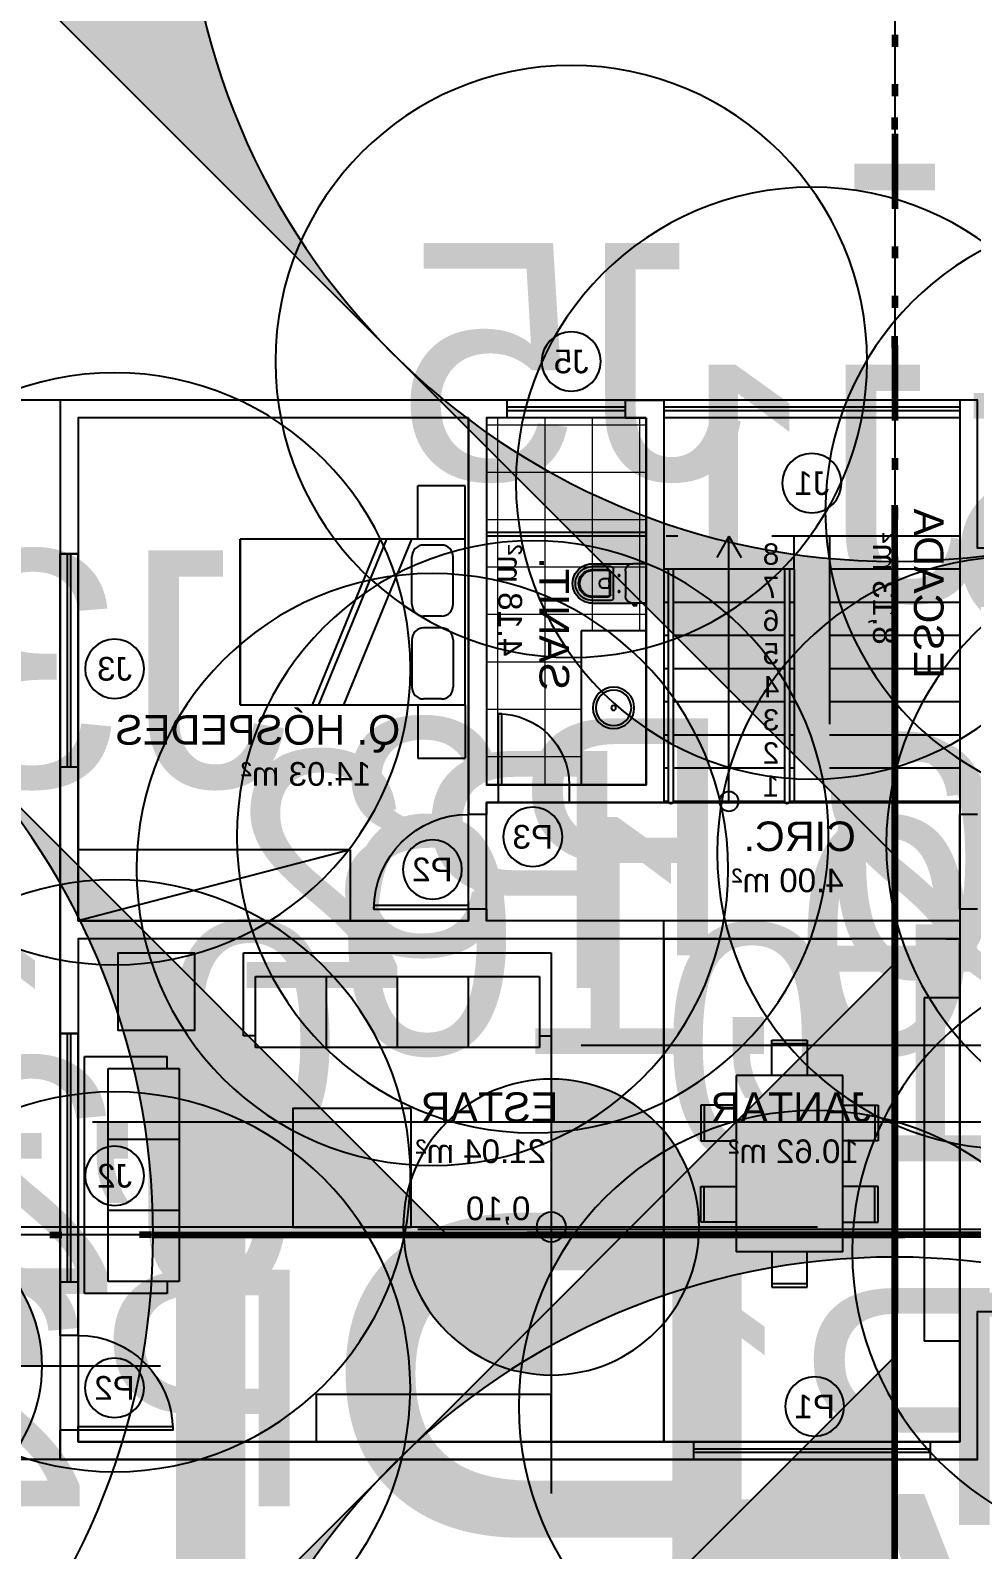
# Model space of a CAD drawing. Header units: metres. Extents: x 47619 to 48001, y 23263 to 23573.
# Drawn here: x 47732.3 to 47740.25, y 23420.2 to 23433.04 of the extents above; entities that cross this region are included whole.
import ezdxf
from ezdxf.enums import TextEntityAlignment as Align

# ---------------------------------------------------------------- set-up
doc = ezdxf.new("R2010")
doc.units = ezdxf.units.M
doc.header["$LTSCALE"] = 0.25
doc.linetypes.add('DASHDOT2', pattern=[12.7, 6.35, -3.175, 0, -3.175])
doc.linetypes.add('DIVIDEX2', pattern=[63.5, 25.4, -12.7, 0, -12.7, 0, -12.7])
for name, color, linetype in [('0 @ 0.1', 7, 'Continuous'), ('0 @ 1', 7, 'Continuous'), ('ARQ_ALV CT', 4, 'Continuous'), ('ARQ_ALV VS', 2, 'Continuous'), ('ARQ_ESQ CT', 30, 'Continuous'), ('ARQ_GRADIL', 2, 'Continuous'), ('ARQ_MOB 01', 1, 'Continuous'), ('ARQ_PISO 01', 1, 'Continuous'), ('ARQ_PROJ SUP', 1, 'DASHDOT2'), ('ARQ_SAN 01', 1, 'Continuous'), ('ARQ_SAN 02', 2, 'Continuous'), ('ARQ_SIMB 01', 1, 'Continuous'), ('ARQ_TXT 01', 1, 'Continuous'), ('LOUÇA', 2, 'Continuous'), ('SIMB_01', 1, 'Continuous'), ('SIMB_02', 2, 'Continuous'), ('SIMB_PREENCHIMENTO', 253, 'Continuous'), ('SIMB_TXT', 1, 'Continuous')]:
    doc.layers.add(name, color=color, linetype=linetype)
for name, color, linetype, true_color, plot in [('ARQ_0', 7, 'Continuous', 0xff7400, False), ('ARQ_0_AREAS', 7, 'Continuous', 0x5a1694, False), ('ARQ_0_AREAS @ 0.1', 7, 'Continuous', 0x5a1694, False), ('ARQ_0_AREAS @ 1', 7, 'Continuous', 0x5a1694, False)]:
    doc.layers.add(name, color=color, linetype=linetype, true_color=true_color, plot=plot)
doc.layers.add('ARQ_CINZA 03', color=252, linetype='Continuous', lineweight=9)
doc.layers.add('SIMB_LCT', color=252, linetype='DIVIDEX2', lineweight=100)
doc.styles.add('Annot_1.8mm', font='arial.ttf', dxfattribs={"height": 1.8})
doc.styles.add('Annot_2.0mm', font='arial.ttf', dxfattribs={"height": 2})
doc.styles.add('Annot_2.5mm', font='arial.ttf', dxfattribs={"height": 2.5})
doc.styles.add('SIMB', font='arial.ttf')

# ---------------------------------------------------------------- blocks, each defined once
blk = doc.blocks.new('*U68')
at = {"layer": 'SIMB_PREENCHIMENTO', "transparency": 33554587}
h = blk.add_hatch(color=256, dxfattribs=at)
h.dxf.hatch_style = 1
h.paths.add_polyline_path([(-4.332, 4.152), (-8.483, 0), (-6, 0, -0.193399)])
at = {"layer": 'SIMB_01'}
for p, q in [((-8.483, 0), (0, 8.483)), ((-6, 0), (-8.483, 0))]:
    blk.add_line(p, q, dxfattribs=at)
at = {"layer": 'SIMB_TXT', "style": 'SIMB'}
for tag, height, p in [('000', 3.5, (-2.25, 0)), ('999', 2, (2.525, 0))]:
    blk.add_attdef(tag, text='', height=height, rotation=90, dxfattribs=at).set_placement(p, align=Align.MIDDLE_CENTER)
blk = doc.blocks.new('*U327')
at = {"layer": '0 @ 1', "rotation": 269.9999999999999}
blk.add_blockref('*U68', (0.7, 13.339), dxfattribs=at)
blk = doc.blocks.new('*U69')
at = {"layer": 'SIMB_LCT'}
blk.add_line((-6, 0), (-54.483, 0), dxfattribs=at)
at = {"layer": 'SIMB_TXT', "style": 'SIMB'}
for tag, height, p in [('000', 3.5, (-2.25, 0)), ('999', 2, (2.525, 0))]:
    blk.add_attdef(tag, text='', height=height, rotation=90, dxfattribs=at).set_placement(p, align=Align.MIDDLE_CENTER)
blk = doc.blocks.new('*U328')
at = {"layer": '0 @ 1', "rotation": 269.9999999999999}
blk.add_blockref('*U69', (0.7, -4.537), dxfattribs=at)
blk = doc.blocks.new('Pav_sup')
for name in ['*U328', '*U327']:
    blk.add_blockref(name, (0, 0))
blk = doc.blocks.new('nivel_PB_A_D')
at = {"layer": 'SIMB_PREENCHIMENTO', "transparency": 33554587}
h = blk.add_hatch(color=256, dxfattribs=at)
h.dxf.hatch_style = 1
h.paths.add_polyline_path([(0, 1.25, 0.414214), (-1.25, 0), (0, 0)])
h.paths.add_polyline_path([(1.25, 0), (0, 0), (0, -1.25, 0.414214)])
at = {"layer": 'SIMB_01'}
for p, q in [((0, 2.25), (0, -2.25)), ((-2.25, 0), (9.25, 0))]:
    blk.add_line(p, q, dxfattribs=at)
blk.add_circle((0, 0), 1.25, dxfattribs=at)
at = {"layer": 'SIMB_TXT', "style": 'SIMB'}
blk.add_attdef('00,00', (1.763, 0.576), '', height=2, dxfattribs=at)
blk = doc.blocks.new('*U350')
at = {"layer": 'ARQ_0_AREAS @ 0.1', "xscale": 0.1, "yscale": 0.1, "zscale": 0.1}
blk.add_blockref('nivel_PB_A_D', (3.602, 1.965), dxfattribs=at).add_auto_attribs({'00,00': '0,10'})
at = {"layer": 'ARQ_0_AREAS @ 1'}
blk.add_blockref('nivel_PB_A_D', (3.602, 1.965), dxfattribs=at).add_auto_attribs({'00,00': '0,10'})
blk = doc.blocks.new('*U351')
at = {"layer": 'ARQ_0_AREAS @ 0.1', "xscale": 0.1, "yscale": 0.1, "zscale": 0.1}
blk.add_blockref('nivel_PB_A_D', (9.153, 0.791), dxfattribs=at).add_auto_attribs({'00,00': '0,00'})
at = {"layer": 'ARQ_0_AREAS @ 1'}
blk.add_blockref('nivel_PB_A_D', (9.153, 0.791), dxfattribs=at).add_auto_attribs({'00,00': '0,00'})
blk = doc.blocks.new('*U352')
at = {"layer": 'ARQ_0_AREAS @ 0.1', "xscale": 0.1, "yscale": 0.1, "zscale": 0.1}
blk.add_blockref('nivel_PB_A_D', (-1.773, 2.851), dxfattribs=at).add_auto_attribs({'00,00': '0,10'})
at = {"layer": 'ARQ_0_AREAS @ 1'}
blk.add_blockref('nivel_PB_A_D', (-1.773, 2.851), dxfattribs=at).add_auto_attribs({'00,00': '0,10'})
blk = doc.blocks.new('*U353')
at = {"layer": 'ARQ_0_AREAS @ 0.1', "xscale": 0.1, "yscale": 0.1, "zscale": 0.1}
blk.add_blockref('nivel_PB_A_D', (-4.52, 1.945), dxfattribs=at).add_auto_attribs({'00,00': '0,10'})
at = {"layer": 'ARQ_0_AREAS @ 1'}
blk.add_blockref('nivel_PB_A_D', (-4.52, 1.945), dxfattribs=at).add_auto_attribs({'00,00': '0,10'})
blk = doc.blocks.new('*U354')
at = {"layer": 'ARQ_0_AREAS @ 0.1', "xscale": 0.1, "yscale": 0.1, "zscale": 0.1}
blk.add_blockref('nivel_PB_A_D', (-5.9, 3.497), dxfattribs=at).add_auto_attribs({'00,00': '0,00'})
at = {"layer": 'ARQ_0_AREAS @ 1'}
blk.add_blockref('nivel_PB_A_D', (-5.9, 3.497), dxfattribs=at).add_auto_attribs({'00,00': '0,00'})
blk = doc.blocks.new('*U31')
at = {"layer": 'SIMB_LCT'}
blk.add_line((6, 0), (38.483, 0), dxfattribs=at)
at = {"layer": 'SIMB_TXT', "style": 'SIMB'}
for tag, height, p in [('000', 3.5, (0, 2.25)), ('999', 2, (0, -2.525))]:
    blk.add_attdef(tag, text='', height=height, dxfattribs=at).set_placement(p, align=Align.MIDDLE_CENTER)
blk = doc.blocks.new('*U355')
at = {"layer": '0 @ 1'}
blk.add_blockref('*U31', (-8.545, 1.9), dxfattribs=at)
blk = doc.blocks.new('*U30')
at = {"layer": 'SIMB_PREENCHIMENTO', "transparency": 33554587}
h = blk.add_hatch(color=256, dxfattribs=at)
h.dxf.hatch_style = 1
h.paths.add_polyline_path([(0, 8.483), (-4.152, 4.332, -0.401827), (4.152, 4.332)])
h = blk.add_hatch(color=256, dxfattribs=at)
h.dxf.hatch_style = 1
h.paths.add_polyline_path([(-4.332, 4.152), (-8.483, 0), (-6, 0, -0.193399)])
h = blk.add_hatch(color=256, dxfattribs=at)
h.dxf.hatch_style = 1
h.paths.add_polyline_path([(4.332, 4.152, -0.193399), (6, 0), (8.483, 0)])
at = {"layer": 'SIMB_01'}
for p, q in [((-8.483, 0), (0, 8.483)), ((8.483, 0), (0, 8.483)), ((-6, 0), (-8.483, 0)), ((-6, 0), (6, 0)), ((6, 0), (8.483, 0))]:
    blk.add_line(p, q, dxfattribs=at)
blk.add_circle((0, 0), 6, dxfattribs=at)
at = {"layer": 'SIMB_LCT'}
blk.add_line((-6, 0), (-54.251, 0), dxfattribs=at)
at = {"layer": 'SIMB_TXT', "style": 'SIMB'}
for tag, height, p in [('000', 3.5, (0, 2.25)), ('999', 2, (0, -2.525))]:
    blk.add_attdef(tag, text='', height=height, dxfattribs=at).set_placement(p, align=Align.MIDDLE_CENTER)
blk = doc.blocks.new('*U356')
at = {"layer": '0 @ 0.1', "xscale": 0.1, "yscale": 0.1, "zscale": 0.1}
blk.add_blockref('*U30', (12.965, 1.9), dxfattribs=at).add_auto_attribs({'999': '-', '000': 'B'})
at = {"layer": '0 @ 1'}
blk.add_blockref('*U30', (12.965, 1.9), dxfattribs=at)
blk = doc.blocks.new('*U70')
at = {"layer": 'SIMB_PREENCHIMENTO', "transparency": 33554587}
h = blk.add_hatch(color=256, dxfattribs=at)
h.dxf.hatch_style = 1
h.paths.add_polyline_path([(0, 8.483), (-4.152, 4.332, -0.401827), (4.152, 4.332)])
h = blk.add_hatch(color=256, dxfattribs=at)
h.dxf.hatch_style = 1
h.paths.add_polyline_path([(-4.332, 4.152), (-8.483, 0), (-6, 0, -0.193399)])
h = blk.add_hatch(color=256, dxfattribs=at)
h.dxf.hatch_style = 1
h.paths.add_polyline_path([(4.332, 4.152, -0.193399), (6, 0), (8.483, 0)])
at = {"layer": 'SIMB_01'}
for p, q in [((-8.483, 0), (0, 8.483)), ((8.483, 0), (0, 8.483)), ((0, -6), (0, 6)), ((-6, 0), (-8.483, 0)), ((6, 0), (8.483, 0))]:
    blk.add_line(p, q, dxfattribs=at)
blk.add_circle((0, 0), 6, dxfattribs=at)
at = {"layer": 'SIMB_LCT'}
blk.add_line((6, 0), (69.061, 0), dxfattribs=at)
at = {"layer": 'SIMB_TXT', "style": 'SIMB'}
for tag, height, p in [('000', 3.5, (-2.25, 0)), ('999', 2, (2.525, 0))]:
    blk.add_attdef(tag, text='', height=height, rotation=90, dxfattribs=at).set_placement(p, align=Align.MIDDLE_CENTER)
blk = doc.blocks.new('*U357')
at = {"layer": '0 @ 0.1', "xscale": 0.1, "yscale": 0.1, "zscale": 0.1, "rotation": 270}
blk.add_blockref('*U70', (0.7, 13.587), dxfattribs=at).add_auto_attribs({'999': '-', '000': 'A'})
at = {"layer": '0 @ 1'}
ref = blk.add_blockref('*U70', (0.7, 13.587), dxfattribs=dict(at, rotation=270))
ref.add_attrib('999', '-', dxfattribs={"layer": 'SIMB_TXT', "height": 2, "style": 'SIMB'}).set_placement((0.7, 11.062), align=Align.MIDDLE_CENTER)
blk = doc.blocks.new('*U71')
at = {"layer": 'SIMB_PREENCHIMENTO', "transparency": 33554587}
h = blk.add_hatch(color=256, dxfattribs=at)
h.dxf.hatch_style = 1
h.paths.add_polyline_path([(0, 8.483), (-4.152, 4.332, -0.401827), (4.152, 4.332)])
h = blk.add_hatch(color=256, dxfattribs=at)
h.dxf.hatch_style = 1
h.paths.add_polyline_path([(-4.332, 4.152), (-8.483, 0), (-6, 0, -0.193399)])
h = blk.add_hatch(color=256, dxfattribs=at)
h.dxf.hatch_style = 1
h.paths.add_polyline_path([(4.332, 4.152, -0.193399), (6, 0), (8.483, 0)])
at = {"layer": 'SIMB_01'}
for p, q in [((-8.483, 0), (0, 8.483)), ((8.483, 0), (0, 8.483)), ((0, -6), (0, 6)), ((-6, 0), (-8.483, 0)), ((6, 0), (8.483, 0))]:
    blk.add_line(p, q, dxfattribs=at)
blk.add_circle((0, 0), 6, dxfattribs=at)
at = {"layer": 'SIMB_LCT'}
blk.add_line((-6, 0), (-54.483, 0), dxfattribs=at)
at = {"layer": 'SIMB_TXT', "style": 'SIMB'}
for tag, height, p in [('000', 3.5, (-2.25, 0)), ('999', 2, (2.525, 0))]:
    blk.add_attdef(tag, text='', height=height, rotation=90, dxfattribs=at).set_placement(p, align=Align.MIDDLE_CENTER)
blk = doc.blocks.new('*U358')
at = {"layer": '0 @ 0.1', "xscale": 0.1, "yscale": 0.1, "zscale": 0.1, "rotation": 270}
blk.add_blockref('*U71', (0.7, -4.289), dxfattribs=at).add_auto_attribs({'999': '-', '000': 'A'})
at = {"layer": '0 @ 1'}
ref = blk.add_blockref('*U71', (0.7, -4.289), dxfattribs=dict(at, rotation=270))
ref.add_attrib('000', 'A', dxfattribs={"layer": 'SIMB_TXT', "height": 3.5, "style": 'SIMB'}).set_placement((0.7, -2.039), align=Align.MIDDLE_CENTER)
blk = doc.blocks.new('VASO_BELL')
at = {"true_color": 0xffffff}
h = blk.add_hatch(color=7, dxfattribs=at)
h.dxf.hatch_style = 1
edge = h.paths.add_edge_path()
edge.add_line((0, 0), (0.37, 0))
edge.add_line((0.37, 0), (0.37, -0.126))
edge.add_line((0.37, -0.126), (0.37, -0.505))
edge.add_arc((0.185, -0.505), 0.185, 180, 360, ccw=False)
edge.add_line((0, -0.505), (0, -0.126))
edge.add_line((0, -0.126), (0, 0))
h = blk.add_hatch(color=7, dxfattribs=at)
h.dxf.hatch_style = 1
h.paths.add_polyline_path([(-0.007, -0.086), (-0.022, -0.086), (-0.022, -0.121), (-0.007, -0.121)])
h = blk.add_hatch(color=7, dxfattribs=at)
h.dxf.hatch_style = 1
h.paths.add_polyline_path([(0, -0.089), (-0.007, -0.089), (-0.007, -0.117), (0, -0.117)])
at = {"layer": 'ARQ_SAN 01'}
for p, q in [((0.056, -0.361), (0.056, -0.505)), ((0.062, -0.361), (0.062, -0.505)), ((0.082, -0.336), (0.288, -0.336)), ((0.082, -0.342), (0.288, -0.342)), ((0.141, -0.353), (0.141, -0.406)), ((0.229, -0.353), (0.229, -0.406)), ((0.308, -0.361), (0.308, -0.505)), ((0.314, -0.361), (0.314, -0.505))]:
    blk.add_line(p, q, dxfattribs=at)
for centre in [(0.11, -0.255), (0.26, -0.255)]:
    blk.add_circle(centre, 0.0075, dxfattribs=at)
for centre, radius, start, end in [((0.082, -0.361), 0.025, 90, 180), ((0.082, -0.361), 0.019, 90, 180), ((0.191, -0.592), 0.244, 91.4264, 101.8331), ((0.168, -0.406), 0.027, 180, 229.1678), ((0.185, -0.386), 0.053, 229.1678, 310.8322), ((0.179, -0.592), 0.244, 78.1669, 88.5736), ((0.202, -0.406), 0.027, 310.8322, 0), ((0.288, -0.361), 0.025, 0, 90), ((0.288, -0.361), 0.019, 0, 90), ((0.185, -0.505), 0.129, 179.7773, 0.2227), ((0.185, -0.499), 0.123, 182.6006, 357.3994)]:
    blk.add_arc(centre, radius, start, end, dxfattribs=at)
at = {"layer": 'ARQ_SAN 02'}
for p, q in [((0, 0), (0, -0.126)), ((0, 0), (0.37, 0)), ((0.37, 0), (0.37, -0.126)), ((-0.022, -0.086), (-0.007, -0.086)), ((-0.022, -0.121), (-0.022, -0.086)), ((-0.022, -0.121), (-0.007, -0.121)), ((-0.007, -0.121), (-0.007, -0.086)), ((0, -0.089), (-0.007, -0.089)), ((0, -0.117), (-0.007, -0.117)), ((0, -0.505), (0, -0.126)), ((0.37, -0.505), (0.37, -0.126)), ((0.301, -0.195), (0.069, -0.195)), ((0.026, -0.331), (0.026, -0.505)), ((0.051, -0.306), (0.319, -0.306)), ((0.344, -0.331), (0.344, -0.505))]:
    blk.add_line(p, q, dxfattribs=at)
for centre, radius, start, end in [((0.069, -0.126), 0.069, 180, 270), ((0.301, -0.126), 0.069, 270, 0), ((0.051, -0.331), 0.025, 90, 180), ((0.319, -0.331), 0.025, 0, 90), ((0.185, -0.505), 0.185, 180, 0), ((0.185, -0.505), 0.159, 180, 0)]:
    blk.add_arc(centre, radius, start, end, dxfattribs=at)
blk = doc.blocks.new('*U19')
at = {"layer": 'SIMB_TXT', "style": 'SIMB'}
blk.add_attdef('TITULO_DO_DESENHO', text='', height=4.5, dxfattribs=at).set_placement((10.022, 1), align=Align.BOTTOM_LEFT)
blk.add_attdef('NUM', text='', height=4.5, dxfattribs=at).set_placement((0, 0), align=Align.MIDDLE_CENTER)
blk.add_attdef('ESCALA', (21.304, -4.582), '', height=2, dxfattribs=at)
blk = doc.blocks.new('*U359')
at = {"layer": '0 @ 1'}
ref = blk.add_blockref('*U19', (-8.545, -4.763), dxfattribs=at)
ref.add_attrib('TITULO_DO_DESENHO', 'PLANTA TÉRREO', dxfattribs={"layer": 'SIMB_TXT', "height": 4.5, "style": 'SIMB'}).set_placement((1.478, -3.763), align=Align.BOTTOM_LEFT)
blk = doc.blocks.new('M6')
for p, q in [((-1.2375, 0), (-1.2375, 0.3)), ((-1.2375, 0.3), (-0.9375, 0.3)), ((-1.2375, 0.27), (-0.9375, 0.27)), ((-0.9375, 0.3), (-0.9375, 0)), ((-0.55, 0.3), (-0.55, 0)), ((-0.25, 0.3), (-0.55, 0.3)), ((-0.25, 0.27), (-0.55, 0.27)), ((-0.25, 0), (-0.25, 0.3)), ((0, 0), (-1.4875, 0)), ((-1.4875, -0.9), (-1.4875, 0)), ((0, -0.9), (0, 0)), ((-1.4875, -0.3), (-1.7875, -0.3)), ((-1.7875, -0.3), (-1.7875, -0.6)), ((-1.7575, -0.3), (-1.7575, -0.6)), ((0, -0.3), (0.3, -0.3)), ((0.27, -0.3), (0.27, -0.6)), ((0.3, -0.3), (0.3, -0.6)), ((-1.7875, -0.6), (-1.4875, -0.6)), ((0.3, -0.6), (0, -0.6)), ((-1.4875, -0.9), (0, -0.9)), ((-1.2375, -0.9), (-1.2375, -1.2)), ((-0.9375, -1.2), (-0.9375, -0.9)), ((-0.55, -1.2), (-0.55, -0.9)), ((-0.25, -0.9), (-0.25, -1.2)), ((-1.2375, -1.17), (-0.9375, -1.17)), ((-1.2375, -1.2), (-0.9375, -1.2)), ((-0.25, -1.17), (-0.55, -1.17)), ((-0.25, -1.2), (-0.55, -1.2))]:
    blk.add_line(p, q)
blk = doc.blocks.new('S3')
at = {"ltscale": 0.1}
for p, q in [((0, 0), (-2, 0)), ((0, -0.7), (0, 0)), ((-2, 0), (-2, -0.7)), ((-0.1, -0.2), (-1.9, -0.2)), ((-1.9, -0.2), (-1.9, -0.8)), ((-1.3, -0.8), (-1.3, -0.2)), ((-0.7, -0.8), (-0.7, -0.2)), ((-0.1, -0.8), (-0.1, -0.2)), ((-1.9, -0.7), (-2, -0.7)), ((-0.1, -0.7), (0, -0.7)), ((-1.9, -0.8), (-0.1, -0.8))]:
    blk.add_line(p, q, dxfattribs=at)
blk = doc.blocks.new('S4')
at = {"ltscale": 0.1}
for p, q in [((0, 0), (-2.6, 0)), ((0, -0.7), (0, 0)), ((-2.6, 0), (-2.6, -0.7)), ((-0.1, -0.2), (-2.5, -0.2)), ((-2.5, -0.2), (-2.5, -0.8)), ((-1.9, -0.8), (-1.9, -0.2)), ((-1.3, -0.8), (-1.3, -0.2)), ((-0.7, -0.8), (-0.7, -0.2)), ((-0.1, -0.8), (-0.1, -0.2)), ((-2.5, -0.7), (-2.6, -0.7)), ((-0.1, -0.7), (0, -0.7)), ((-2.5, -0.8), (-0.1, -0.8))]:
    blk.add_line(p, q, dxfattribs=at)
blk = doc.blocks.new('*U22')
at = {"layer": 'SIMB_02'}
blk.add_circle((0, 0), 2.5, dxfattribs=at)
at = {"layer": 'SIMB_TXT', "style": 'SIMB'}
blk.add_attdef('CDESQ', text='', height=2, dxfattribs=at).set_placement((0, 0), align=Align.MIDDLE_CENTER)
blk = doc.blocks.new('*U360')
at = {"layer": '0 @ 0.1', "xscale": 0.1, "yscale": 0.1, "zscale": 0.1}
blk.add_blockref('*U22', (1.376, 0.449), dxfattribs=at).add_auto_attribs({'CDESQ': 'P1'})
at = {"layer": '0 @ 1'}
blk.add_blockref('*U22', (1.376, 0.449), dxfattribs=at).add_auto_attribs({'CDESQ': 'P1'})
blk = doc.blocks.new('*U361')
at = {"layer": '0 @ 0.1', "xscale": 0.1, "yscale": 0.1, "zscale": 0.1}
blk.add_blockref('*U22', (7.292, 0.606), dxfattribs=at).add_auto_attribs({'CDESQ': 'P2'})
at = {"layer": '0 @ 1'}
blk.add_blockref('*U22', (7.292, 0.606), dxfattribs=at).add_auto_attribs({'CDESQ': 'P2'})
blk = doc.blocks.new('*U362')
at = {"layer": '0 @ 0.1', "xscale": 0.1, "yscale": 0.1, "zscale": 0.1}
blk.add_blockref('*U22', (4.606, 4.985), dxfattribs=at).add_auto_attribs({'CDESQ': 'P2'})
at = {"layer": '0 @ 1'}
blk.add_blockref('*U22', (4.606, 4.985), dxfattribs=at).add_auto_attribs({'CDESQ': 'P2'})
blk = doc.blocks.new('*U363')
at = {"layer": '0 @ 0.1', "xscale": 0.1, "yscale": 0.1, "zscale": 0.1}
blk.add_blockref('*U22', (3.758, 5.261), dxfattribs=at).add_auto_attribs({'CDESQ': 'P3'})
at = {"layer": '0 @ 1'}
blk.add_blockref('*U22', (3.758, 5.261), dxfattribs=at).add_auto_attribs({'CDESQ': 'P3'})
blk = doc.blocks.new('*U364')
at = {"layer": '0 @ 0.1', "xscale": 0.1, "yscale": 0.1, "zscale": 0.1}
blk.add_blockref('*U22', (-1.729, 5.197), dxfattribs=at).add_auto_attribs({'CDESQ': 'P3'})
at = {"layer": '0 @ 1'}
blk.add_blockref('*U22', (-1.729, 5.197), dxfattribs=at).add_auto_attribs({'CDESQ': 'P3'})
blk = doc.blocks.new('*U365')
at = {"layer": '0 @ 0.1', "xscale": 0.1, "yscale": 0.1, "zscale": 0.1}
blk.add_blockref('*U22', (-0.3, 5.123), dxfattribs=at).add_auto_attribs({'CDESQ': 'P2'})
at = {"layer": '0 @ 1'}
blk.add_blockref('*U22', (-0.3, 5.123), dxfattribs=at).add_auto_attribs({'CDESQ': 'P2'})
blk = doc.blocks.new('*U368')
at = {"layer": '0 @ 0.1', "xscale": 0.1, "yscale": 0.1, "zscale": 0.1}
blk.add_blockref('*U22', (1.4, 8.248), dxfattribs=at).add_auto_attribs({'CDESQ': 'J1'})
at = {"layer": '0 @ 1'}
blk.add_blockref('*U22', (1.4, 8.248), dxfattribs=at).add_auto_attribs({'CDESQ': 'J1'})
blk = doc.blocks.new('*U369')
at = {"layer": '0 @ 0.1', "xscale": 0.1, "yscale": 0.1, "zscale": 0.1}
blk.add_blockref('*U22', (7.291, 6.68), dxfattribs=at).add_auto_attribs({'CDESQ': 'J3'})
at = {"layer": '0 @ 1'}
blk.add_blockref('*U22', (7.291, 6.68), dxfattribs=at).add_auto_attribs({'CDESQ': 'J3'})
blk = doc.blocks.new('*U370')
at = {"layer": '0 @ 0.1', "xscale": 0.1, "yscale": 0.1, "zscale": 0.1}
blk.add_blockref('*U22', (7.291, 2.398), dxfattribs=at).add_auto_attribs({'CDESQ': 'J2'})
at = {"layer": '0 @ 1'}
blk.add_blockref('*U22', (7.291, 2.398), dxfattribs=at).add_auto_attribs({'CDESQ': 'J2'})
blk = doc.blocks.new('*U371')
at = {"layer": '0 @ 0.1', "xscale": 0.1, "yscale": 0.1, "zscale": 0.1}
blk.add_blockref('*U22', (-1.441, 1.755), dxfattribs=at).add_auto_attribs({'CDESQ': 'J4'})
at = {"layer": '0 @ 1'}
blk.add_blockref('*U22', (-1.441, 1.755), dxfattribs=at).add_auto_attribs({'CDESQ': 'J4'})
blk = doc.blocks.new('*U373')
at = {"layer": '0 @ 0.1', "xscale": 0.1, "yscale": 0.1, "zscale": 0.1}
blk.add_blockref('*U22', (-1.214, 8.009), dxfattribs=at).add_auto_attribs({'CDESQ': 'J5'})
at = {"layer": '0 @ 1'}
blk.add_blockref('*U22', (-1.214, 8.009), dxfattribs=at).add_auto_attribs({'CDESQ': 'J5'})
blk = doc.blocks.new('*U374')
at = {"layer": '0 @ 0.1', "xscale": 0.1, "yscale": 0.1, "zscale": 0.1}
blk.add_blockref('*U22', (3.433, 9.276), dxfattribs=at).add_auto_attribs({'CDESQ': 'J5'})
at = {"layer": '0 @ 1'}
blk.add_blockref('*U22', (3.433, 9.276), dxfattribs=at).add_auto_attribs({'CDESQ': 'J5'})
blk = doc.blocks.new('CAMA 180')
at = {"layer": 'ARQ_MOB 01'}
for p, q in [((0.4, 1.15), (0, 1.15)), ((0, 0.7), (0, 1.15)), ((0.4, 0.7), (0.4, 1.15)), ((1.9, 0.7), (0, 0.7)), ((0, 0.7), (0, -0.7)), ((0.2, 0.65), (0.35, 0.65)), ((0.452, -0.7), (1.026, 0.7)), ((0.665, -0.7), (1.239, 0.7)), ((0.718, -0.7), (1.292, 0.7)), ((1.9, -0.7), (1.9, 0.7)), ((1.9, 0.7), (1.9, -0.7)), ((0.1, 0.15), (0.1, 0.55)), ((0.45, 0.15), (0.45, 0.55)), ((0.2, 0.05), (0.35, 0.05)), ((0.2, -0.05), (0.35, -0.05)), ((0.1, -0.15), (0.1, -0.55)), ((0.45, -0.15), (0.45, -0.55)), ((0, -0.7), (1.9, -0.7)), ((0, -0.7), (0, -1.15)), ((0.2, -0.65), (0.35, -0.65)), ((0.4, -0.7), (0.4, -1.15)), ((0, -1.15), (0.4, -1.15))]:
    blk.add_line(p, q, dxfattribs=at)
for centre, start, end in [((0.2, 0.55), 90, 180), ((0.35, 0.55), 0, 90), ((0.2, 0.15), 180, 270), ((0.35, 0.15), 270, 0), ((0.2, -0.15), 90, 180), ((0.35, -0.15), 0, 90), ((0.2, -0.55), 180, 270), ((0.35, -0.55), 270, 0)]:
    blk.add_arc(centre, 0.1, start, end, dxfattribs=at)
blk = doc.blocks.new('PAV_TER')
at = {"layer": 'ARQ_CINZA 03'}
h = blk.add_hatch(dxfattribs=at)
h.set_pattern_fill('_USER', color=256, scale=0.4, angle=270, double=1, pattern_type=0)
h.set_pattern_definition([(270, (4.15, 5.7), (0.4, -2e-16), []), (0, (4.15, 5.7), (0, 0.4), [])])
h.paths.add_polyline_path([(4.15, 8.8), (2.8, 8.8), (2.8, 7), (3.35, 7), (3.35, 5.7), (4.15, 5.7)])
at = {"layer": 'ARQ_0'}
for p, q in [((0.7, 12.739), (0.7, -3.44)), ((-7.696, 1.9), (12.116, 1.9))]:
    blk.add_line(p, q, dxfattribs=at)
at = {"layer": 'ARQ_0_AREAS'}
for points in [[(-4.85, 7.7), (0, 7.7), (0, 8.95), (7.75, 8.95), (7.75, 0), (0, 0), (0, 1.25), (-4.85, 1.25)], [(2.8, 8.8), (4.15, 8.8), (4.15, 5.7), (2.8, 5.7)], [(4.3, 8.8), (7.6, 8.8), (7.6, 4.55), (4.3, 4.55)], [(0.15, 4.55), (4.15, 4.55), (4.15, 5.55), (0.15, 5.55)], [(0.15, 4.4), (2.65, 4.4), (2.65, 0.15), (0.15, 0.15)], [(2.65, 4.4), (7.6, 4.4), (7.6, 0.15), (2.65, 0.15)]]:
    blk.add_lwpolyline(points, close=True, dxfattribs=at)
at = {"layer": 'ARQ_ALV CT'}
for p, q in [((0, 8.95), (0.15, 8.95)), ((0.15, 8.95), (0.15, 5.45)), ((2.975, 8.95), (2.65, 8.95)), ((2.65, 8.95), (2.65, 5.55)), ((2.975, 8.95), (3.975, 8.95)), ((3.975, 8.95), (7.75, 8.95)), ((7.75, 8.95), (7.75, 7.65)), ((2.975, 8.8), (2.8, 8.8)), ((2.8, 8.8), (2.8, 5.7)), ((2.975, 8.8), (3.975, 8.8)), ((3.975, 8.8), (4.15, 8.8)), ((4.15, 8.8), (4.15, 5.7)), ((4.3, 8.8), (4.3, 5.45)), ((4.3, 8.8), (7.6, 8.8)), ((7.6, 8.8), (7.6, 7.65)), ((7.75, 7.65), (7.6, 7.65)), ((7.6, 7.65), (7.75, 7.65)), ((7.6, 5.85), (7.75, 5.85)), ((7.6, 4.55), (7.6, 5.85)), ((7.75, 3.6), (7.75, 5.85)), ((2.8, 5.7), (3.45, 5.7)), ((3.45, 5.7), (3.45, 5.55)), ((3.45, 5.7), (3.45, 5.55)), ((4.05, 5.7), (4.05, 5.55)), ((4.05, 5.7), (4.05, 5.55)), ((4.05, 5.7), (4.15, 5.7)), ((2.65, 5.55), (2.8, 5.55)), ((2.8, 5.55), (3.45, 5.55)), ((4.05, 5.55), (4.15, 5.55)), ((4.15, 5.55), (4.15, 5.45)), ((0, 5.45), (0.15, 5.45)), ((4.15, 5.45), (4.3, 5.45)), ((0, 4.65), (0.15, 4.65)), ((0.15, 4.65), (0.15, 0.15)), ((4.15, 4.65), (4.3, 4.65)), ((4.15, 4.65), (4.15, 4.55)), ((4.3, 4.65), (4.3, 4.55)), ((2.65, 4.4), (2.65, 4.55)), ((2.65, 4.55), (4.15, 4.55)), ((4.3, 4.55), (7.6, 4.55)), ((2.65, 4.4), (7.6, 4.4)), ((7.6, 4.4), (7.6, 3.6)), ((7.6, 3.6), (7.75, 3.6)), ((7.75, 3.6), (7.6, 3.6)), ((7.6, 1.05), (7.6, 1.5)), ((7.6, 1.5), (7.75, 1.5)), ((7.75, 1.05), (7.75, 1.5)), ((7.6, 1.05), (7.75, 1.05)), ((0.15, 0.15), (0.4, 0.15)), ((0.4, 0.15), (0.4, 0)), ((2.4, 0.15), (2.4, 0)), ((2.4, 0.15), (7.6, 0.15)), ((7.6, 0.25), (7.75, 0.25)), ((7.6, 0.15), (7.6, 0.25)), ((7.75, 0), (7.75, 0.25)), ((0, 0), (0.4, 0)), ((2.4, 0), (7.75, 0))]:
    blk.add_line(p, q, dxfattribs=at)
at = {"layer": 'ARQ_ALV VS'}
for p, q in [((7.6, 5.85), (7.6, 7.65)), ((7.75, 5.85), (7.75, 7.65)), ((7.6, 1.5), (7.6, 3.6)), ((7.75, 1.5), (7.75, 3.6))]:
    blk.add_line(p, q, dxfattribs=at)
at = {"layer": 'ARQ_ESQ CT'}
for p, q in [((0.15, 8.89), (2.65, 8.89)), ((0.15, 8.86), (2.65, 8.86)), ((2.8, 7.83), (4.15, 7.83)), ((2.8, 7.8), (4.15, 7.8)), ((7.66, 5.85), (7.66, 7.65)), ((7.69, 5.85), (7.69, 7.65)), ((7.66, 1.5), (7.66, 3.6)), ((7.69, 1.5), (7.69, 3.6)), ((0.4, 0.09), (2.4, 0.09)), ((0.4, 0.06), (2.4, 0.06))]:
    blk.add_line(p, q, dxfattribs=at)
for points in [[(4.05, 5.7), (4.02, 5.7), (4.02, 6.3), (4.05, 6.3)], [(4.3, 4.65), (4.3, 4.68), (5.1, 4.68), (5.1, 4.65)], [(7.6, 0.25), (7.6, 0.28), (6.8, 0.28), (6.8, 0.25)]]:
    blk.add_lwpolyline(points, close=True, dxfattribs=at)
at = {"layer": 'ARQ_GRADIL'}
for p, q in [((1.59, 7.52), (1.59, 5.56)), ((1.63, 7.52), (1.63, 5.56)), ((2.57, 5.56), (2.57, 7.52)), ((2.61, 5.56), (2.61, 7.52))]:
    blk.add_line(p, q, dxfattribs=at)
for centre in [(1.61, 5.56), (2.59, 5.56)]:
    blk.add_arc(centre, 0.02, 180, 0, dxfattribs=at)
at = {"layer": 'ARQ_MOB 01', "linetype": 'Continuous'}
for q in [(7.6, 5.15), (5.3, 4.55), (7.6, 4.55)]:
    blk.add_line((5.3, 5.15), q, dxfattribs=at)
at = {"layer": 'ARQ_MOB 01'}
for p, q in [((0.15, 3.9), (0.45, 3.9)), ((0.45, 3.9), (0.45, 1)), ((0.15, 1), (0.45, 1))]:
    blk.add_line(p, q, dxfattribs=at)
for points in [[(6.613, 4.277), (7.263, 4.277), (7.263, 3.627), (6.613, 3.627)], [(4.785, 2.965), (5.785, 2.965), (5.785, 1.965), (4.785, 1.965)], [(3.602, 0.15), (3.602, 0.55), (5.587, 0.55), (5.587, 0.15)]]:
    blk.add_lwpolyline(points, close=True, dxfattribs=at)
at = {"layer": 'ARQ_PISO 01'}
for p, q in [((0.15, 8.95), (2.65, 8.95)), ((0.15, 8.8), (2.65, 8.8)), ((1.55, 7.52), (1.55, 5.56)), ((1.55, 7.52), (2.65, 7.52)), ((1.55, 7.24), (1.59, 7.24)), ((1.63, 7.24), (2.57, 7.24)), ((2.61, 7.24), (2.65, 7.24)), ((1.55, 6.96), (1.59, 6.96)), ((1.63, 6.96), (2.57, 6.96)), ((2.61, 6.96), (2.65, 6.96)), ((1.55, 6.68), (1.59, 6.68)), ((1.63, 6.68), (2.57, 6.68)), ((2.61, 6.68), (2.65, 6.68)), ((1.55, 6.4), (1.59, 6.4)), ((1.63, 6.4), (2.57, 6.4)), ((2.61, 6.4), (2.65, 6.4)), ((1.55, 6.12), (1.59, 6.12)), ((1.63, 6.12), (2.57, 6.12)), ((2.61, 6.12), (2.65, 6.12)), ((1.55, 5.84), (1.59, 5.84)), ((1.63, 5.84), (2.57, 5.84)), ((2.61, 5.84), (2.65, 5.84)), ((3.45, 5.7), (4.05, 5.7)), ((1.55, 5.56), (1.59, 5.56)), ((1.63, 5.56), (2.57, 5.56)), ((2.61, 5.56), (2.65, 5.56)), ((3.45, 5.55), (4.05, 5.55)), ((0.15, 4.65), (0.15, 5.45)), ((4.15, 4.65), (4.15, 5.45)), ((4.3, 4.65), (4.3, 5.45)), ((7.6, 1.05), (7.6, 0.25)), ((7.75, 1.05), (7.75, 0.25)), ((0.4, 0.15), (2.4, 0.15)), ((0.4, 0), (2.4, 0))]:
    blk.add_line(p, q, dxfattribs=at)
at = {"layer": 'ARQ_PROJ SUP'}
for p, q in [((2.975, 8.8), (2.975, 8.95)), ((2.975, 8.89), (3.975, 8.89)), ((2.975, 8.86), (3.975, 8.86)), ((3.975, 8.8), (3.975, 8.95)), ((7.75, 8.95), (8.95, 8.95)), ((0.15, 7.8), (2.65, 7.8)), ((1.25, 7.8), (1.25, 5.56)), ((1.55, 7.52), (1.55, 7.8)), ((0.15, 7.52), (1.25, 7.52)), ((0.15, 7.24), (1.25, 7.24)), ((0.15, 6.96), (1.25, 6.96)), ((0.15, 6.68), (1.25, 6.68)), ((0.15, 6.4), (1.25, 6.4)), ((0.15, 6.12), (1.25, 6.12)), ((0.15, 5.84), (1.25, 5.84)), ((0.15, 5.56), (1.55, 5.56)), ((2.65, 4.4), (0.15, 4.4)), ((2.65, 4.4), (2.65, 0.15)), ((7.75, 0), (8.95, 0))]:
    blk.add_line(p, q, dxfattribs=at)
at = {"layer": 'ARQ_SAN 02'}
for p, q in [((2.8, 7), (3.35, 7)), ((3.35, 7), (3.35, 5.7))]:
    blk.add_line(p, q, dxfattribs=at)
for radius in [0.175, 0.15, 0.02]:
    blk.add_circle((3.075, 6.35), radius, dxfattribs=at)
at = {"layer": 'ARQ_SIMB 01'}
for p, q in [((2.1, 7.8), (1.997, 7.62)), ((2.1, 5.56), (2.1, 7.8)), ((2.1, 7.8), (2.203, 7.62))]:
    blk.add_line(p, q, dxfattribs=at)
blk.add_circle((2.1, 5.56), 0.0819, dxfattribs=at)
for centre, radius, start, end in [((4.05, 5.7), 0.6, 90, 180), ((4.3, 4.65), 0.8, 0, 90), ((7.6, 0.25), 0.8, 90, 180)]:
    blk.add_arc(centre, radius, start, end, dxfattribs=at)
for name in ['*U358', '*U357', '*U374', '*U368', '*U373', '*U356', '*U355', '*U369', '*U363', '*U364', '*U365', '*U362', '*U370', '*U371', '*U359', '*U361', '*U360']:
    blk.add_blockref(name, (0, 0))
at = {"layer": 'ARQ_0_AREAS'}
for name in ['*U354', '*U352', '*U353', '*U350', '*U351']:
    blk.add_blockref(name, (0, 0), dxfattribs=at)
at = {"layer": 'ARQ_MOB 01', "linetype": 'Continuous', "xscale": -1, "rotation": 180}
blk.add_blockref('CAMA 180', (4.33, 7.075), dxfattribs=at)
at = {"layer": 'ARQ_MOB 01'}
blk.add_blockref('S4', (6.202, 4.28), dxfattribs=at)
at = {"layer": 'ARQ_MOB 01', "xscale": -1, "rotation": 270.0000000000001}
blk.add_blockref('M6', (2.039, 3.244), dxfattribs=at)
at = {"layer": 'ARQ_MOB 01', "rotation": 270.0000064573097}
blk.add_blockref('S3', (7.546, 1.404), dxfattribs=at)
at = {"layer": 'LOUÇA', "xscale": 0.900000000000091, "yscale": 0.900000000000091, "zscale": 0.900000000000091, "rotation": 89.99999999999999}
blk.add_blockref('VASO_BELL', (2.8, 7.234), dxfattribs=at)
at = {"layer": 'ARQ_TXT 01', "attachment_point": 1, "rotation": 90}
for s, insert, char_height, width, style in [('ESCADA', (0.287, 6.597), 0.25, 2.41083, 'Annot_2.5mm'), ('8,13 m²', (0.684, 6.884), 0.2, 1.1094, 'Annot_2.0mm'), ('4.18 m²', (3.848, 6.784), 0.2, 1.1094, 'Annot_2.0mm'), ('SANIT.', (3.451, 6.497), 0.25, 2.41083, 'Annot_2.5mm')]:
    blk.add_mtext(s, dxfattribs=dict(at, insert=insert, char_height=char_height, width=width, style=style))
at = {"layer": 'ARQ_TXT 01', "attachment_point": 1}
for s, insert, char_height, width, style in [('8', (1.675, 7.739), 0.18, 1.02, 'Annot_1.8mm'), ('7', (1.675, 7.459), 0.18, 1.02, 'Annot_1.8mm'), ('6', (1.675, 7.179), 0.18, 1.02, 'Annot_1.8mm'), ('5', (1.675, 6.899), 0.18, 1.02, 'Annot_1.8mm'), ('4', (1.675, 6.619), 0.18, 1.02, 'Annot_1.8mm'), ('3', (1.675, 6.339), 0.18, 1.02, 'Annot_1.8mm'), ('Q. HÓSPEDES', (4.878, 6.289), 0.25, 2.41083, 'Annot_2.5mm'), ('2', (1.675, 6.059), 0.18, 1.02, 'Annot_1.8mm'), ('1', (1.675, 5.779), 0.18, 1.02, 'Annot_1.8mm'), ('14.03 m²', (5.122, 5.892), 0.2, 1.1094, 'Annot_2.0mm'), ('CIRC.', (1.027, 5.39), 0.25, 2.41083, 'Annot_2.5mm'), ('4.00 m²', (1.131, 4.993), 0.2, 1.1094, 'Annot_2.0mm'), ('JANTAR', (0.898, 3.102), 0.25, 2.41083, 'Annot_2.5mm'), ('ESTAR', (3.542, 3.102), 0.25, 2.41083, 'Annot_2.5mm'), ('10.62 m²', (1.003, 2.705), 0.2, 1.1094, 'Annot_2.0mm'), ('21.04 m²', (3.646, 2.705), 0.2, 1.1094, 'Annot_2.0mm')]:
    blk.add_mtext(s, dxfattribs=dict(at, insert=insert, char_height=char_height, width=width, style=style))

msp = doc.modelspace()

# ---------------------------------------------------------------- block references
at = {"xscale": -1}
for name, p in [('PAV_TER', (47740.303, 23420.963)), ('Pav_sup', (47740.303, 23400.013))]:
    msp.add_blockref(name, p, dxfattribs=at)

doc.saveas('drawing.dxf')
